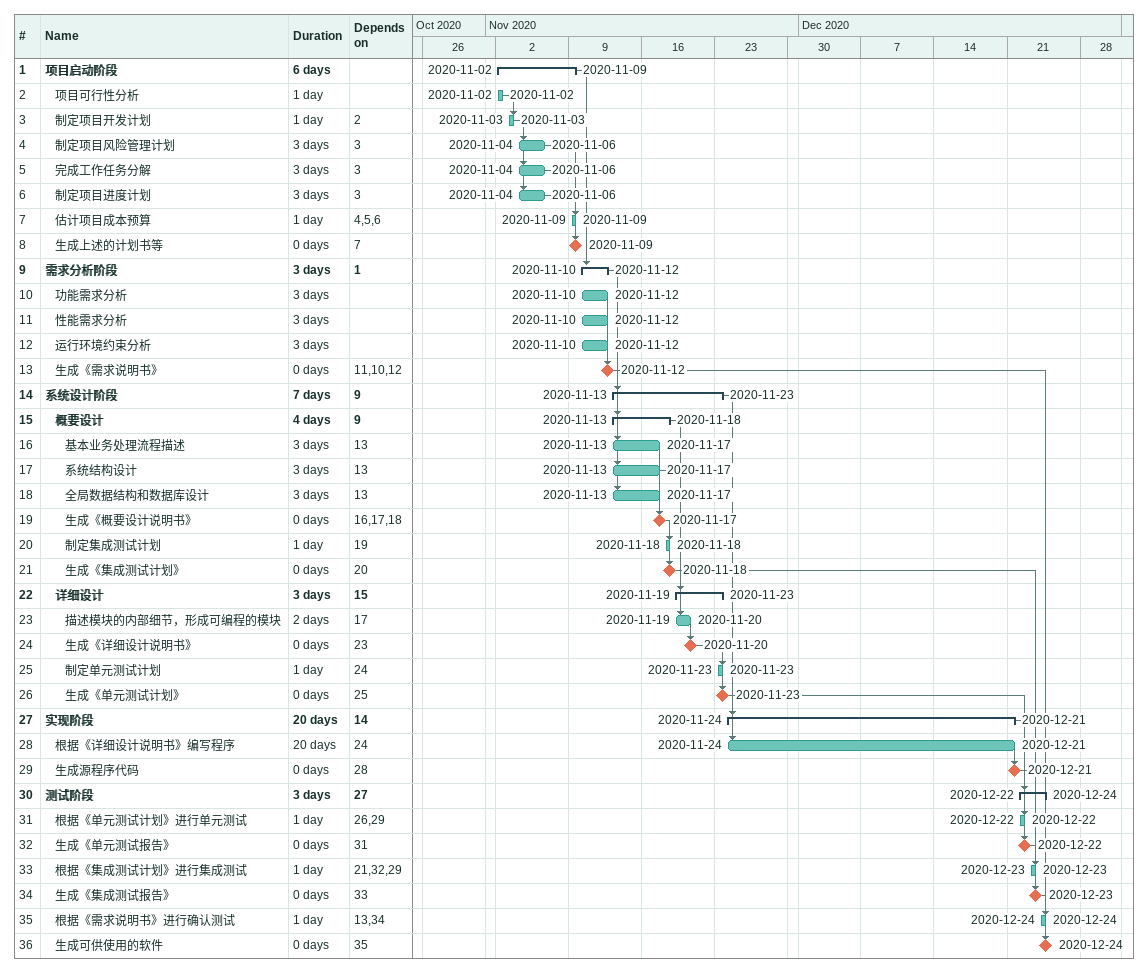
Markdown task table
| ID | Level | Task | Duration | Start | Finish | Predecessors |
|---|---|---|---|---|---|---|
| 1 | 1 | **项目启动阶段** | 6d | 2020-11-02 | 2020-11-09 |  |
| 2 | 2 | 项目可行性分析 | 1d | 2020-11-02 | 2020-11-02 |  |
| 3 | 2 | 制定项目开发计划 | 1d | 2020-11-03 | 2020-11-03 | 2 |
| 4 | 2 | 制定项目风险管理计划 | 3d | 2020-11-04 | 2020-11-06 | 3 |
| 5 | 2 | 完成工作任务分解 | 3d | 2020-11-04 | 2020-11-06 | 3 |
| 6 | 2 | 制定项目进度计划 | 3d | 2020-11-04 | 2020-11-06 | 3 |
| 7 | 2 | 估计项目成本预算 | 1d | 2020-11-09 | 2020-11-09 | 4, 5, 6 |
| 8 | 2 | 生成上述的计划书等 | 0d | 2020-11-09 | 2020-11-09 | 7 |
| 9 | 1 | **需求分析阶段** | 3d | 2020-11-10 | 2020-11-12 | 1 |
| 10 | 2 | 功能需求分析 | 3d | 2020-11-10 | 2020-11-12 |  |
| 11 | 2 | 性能需求分析 | 3d | 2020-11-10 | 2020-11-12 |  |
| 12 | 2 | 运行环境约束分析 | 3d | 2020-11-10 | 2020-11-12 |  |
| 13 | 2 | 生成《需求说明书》 | 0d | 2020-11-12 | 2020-11-12 | 11, 10, 12 |
| 14 | 1 | **系统设计阶段** | 7d | 2020-11-13 | 2020-11-23 | 9 |
| 15 | 2 | **概要设计** | 4d | 2020-11-13 | 2020-11-18 | 9 |
| 16 | 3 | 基本业务处理流程描述 | 3d | 2020-11-13 | 2020-11-17 | 13 |
| 17 | 3 | 系统结构设计 | 3d | 2020-11-13 | 2020-11-17 | 13 |
| 18 | 3 | 全局数据结构和数据库设计 | 3d | 2020-11-13 | 2020-11-17 | 13 |
| 19 | 3 | 生成《概要设计说明书》 | 0d | 2020-11-17 | 2020-11-17 | 16, 17, 18 |
| 20 | 3 | 制定集成测试计划 | 1d | 2020-11-18 | 2020-11-18 | 19 |
| 21 | 3 | 生成《集成测试计划》 | 0d | 2020-11-18 | 2020-11-18 | 20 |
| 22 | 2 | **详细设计** | 3d | 2020-11-19 | 2020-11-23 | 15 |
| 23 | 3 | 描述模块的内部细节，形成可编程的模块 | 2d | 2020-11-19 | 2020-11-20 | 17 |
| 24 | 3 | 生成《详细设计说明书》 | 0d | 2020-11-20 | 2020-11-20 | 23 |
| 25 | 3 | 制定单元测试计划 | 1d | 2020-11-23 | 2020-11-23 | 24 |
| 26 | 3 | 生成《单元测试计划》 | 0d | 2020-11-23 | 2020-11-23 | 25 |
| 27 | 1 | **实现阶段** | 20d | 2020-11-24 | 2020-12-21 | 14 |
| 28 | 2 | 根据《详细设计说明书》编写程序 | 20d | 2020-11-24 | 2020-12-21 | 24 |
| 29 | 2 | 生成源程序代码 | 0d | 2020-12-21 | 2020-12-21 | 28 |
| 30 | 1 | **测试阶段** | 3d | 2020-12-22 | 2020-12-24 | 27 |
| 31 | 2 | 根据《单元测试计划》进行单元测试 | 1d | 2020-12-22 | 2020-12-22 | 26, 29 |
| 32 | 2 | 生成《单元测试报告》 | 0d | 2020-12-22 | 2020-12-22 | 31 |
| 33 | 2 | 根据《集成测试计划》进行集成测试 | 1d | 2020-12-23 | 2020-12-23 | 21, 32, 29 |
| 34 | 2 | 生成《集成测试报告》 | 0d | 2020-12-23 | 2020-12-23 | 33 |
| 35 | 2 | 根据《需求说明书》进行确认测试 | 1d | 2020-12-24 | 2020-12-24 | 13, 34 |
| 36 | 2 | 生成可供使用的软件 | 0d | 2020-12-24 | 2020-12-24 | 35 |
